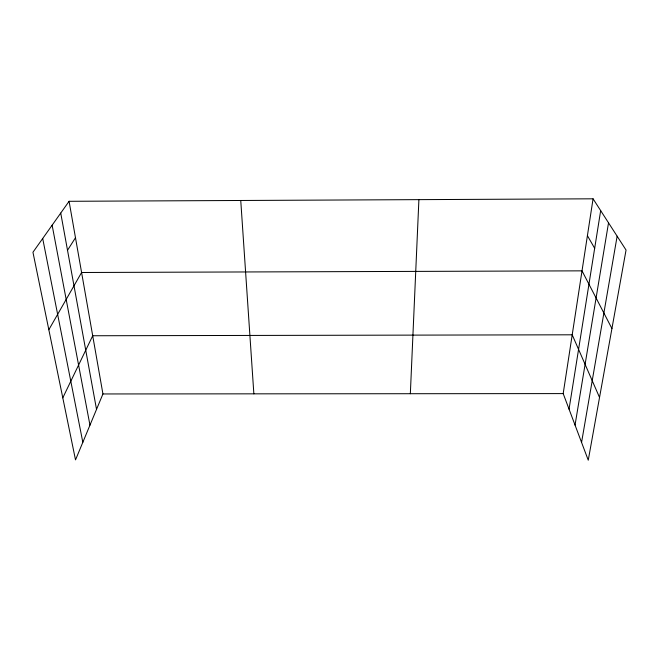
<?xml version="1.0" encoding="UTF-8"?>
<svg xmlns="http://www.w3.org/2000/svg" width="659" height="659" viewBox="0 0 659 659"><rect width="100%" height="100%" fill="white"/><g stroke="black" fill="none" stroke-linecap="round" stroke-linejoin="round"><path stroke-width="0.99" d="M410.343 393.72L418.902 199.636M593.067 198.812L626.05 250.049L588.256 460.188L563.19 393.596L593.067 198.812L69.08 201.3L32.95 252.249L75.513 459.891L102.936 393.958L69.08 201.3M569.046 409.157L600.67 210.633M575.043 425.08L608.529 222.824M581.567 442.411L617.137 236.202M62.794 397.847L92.705 335.752L572.21 334.805L599.542 397.476M48.832 329.739L81.592 272.497L582.012 270.849L611.931 328.553M67.523 250.28L75.48 237.71M102.936 393.958L563.19 393.596M587.408 235.658L594.673 248.303M42.703 238.5L82.828 442.304M52.135 225.205L89.962 425.146M60.735 213.071L96.527 409.371M240.749 200.484L253.863 393.835"/></g></svg>
